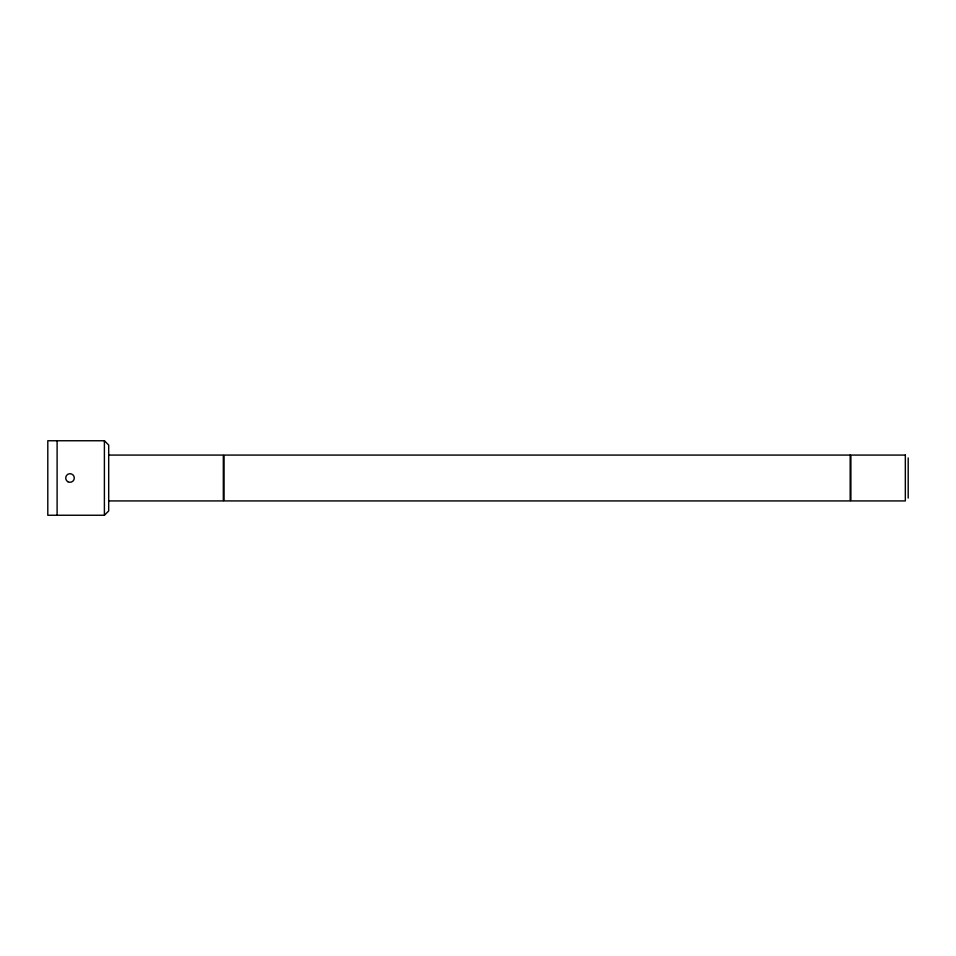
<?xml version="1.0" encoding="UTF-8"?>
<svg xmlns="http://www.w3.org/2000/svg" width="956" height="956" viewBox="0 0 956 956"><rect width="100%" height="100%" fill="white"/><g stroke="black" fill="none" stroke-linecap="round" stroke-linejoin="round"><path stroke-width="1.43" d="M104.395 515.248L108.697 510.958L108.697 445.042L104.395 440.752L47.8 440.752L47.8 515.248L104.395 515.248L104.395 440.752M108.697 455.08L223.322 455.08L223.322 500.92L108.697 500.92M908.2 457.936L908.2 498.064M57.109 440.752L57.109 515.248M850.171 455.08L224.039 455.08L224.039 500.92L850.171 500.92L850.171 455.08M905.332 455.08L850.888 455.08L850.888 500.92L905.332 500.92L905.332 455.08M67.864 481.728A4.302 4.302 0 0 0 74.305 478A4.302 4.302 0 0 0 67.864 474.272A4.302 4.302 0 0 0 67.864 481.728"/></g></svg>
